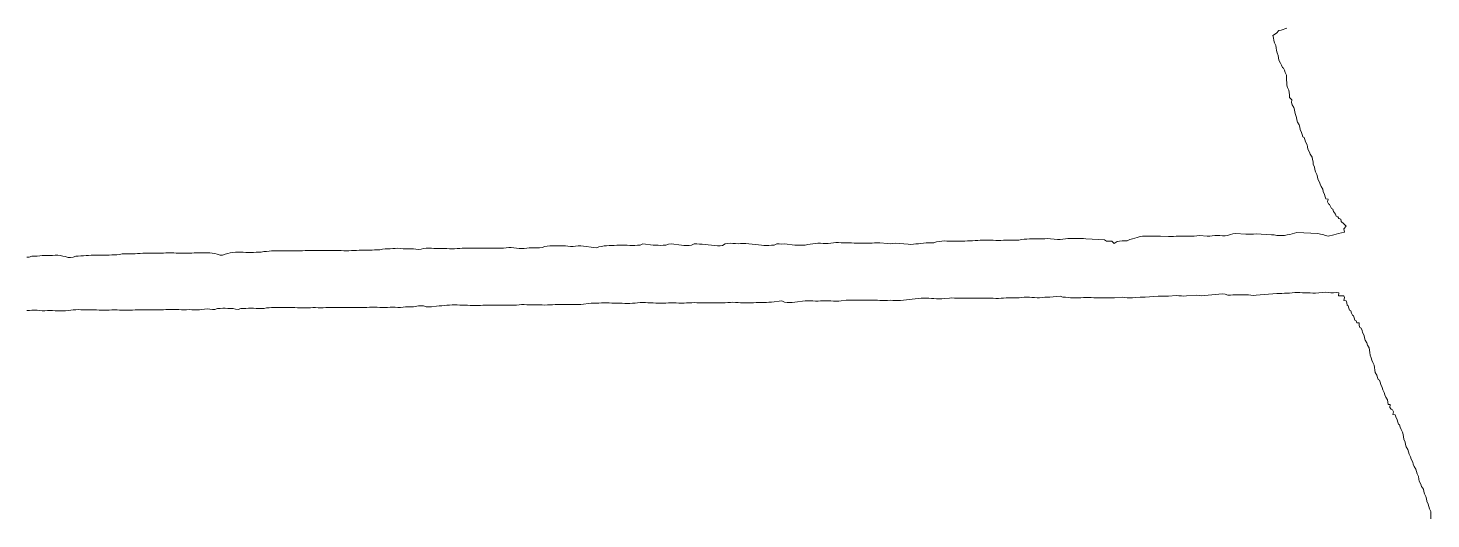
# Model space of a CAD drawing. Extents: x -16 to 11205, y -14909 to 147.
# Drawn here: x 118.33 to 130.32, y 110.13 to 114.32 of the extents above; entities that cross this region are included whole.
import ezdxf

# ---------------------------------------------------------------- set-up
doc = ezdxf.new("R2010")
doc.units = 0
doc.layers.get('0').update_dxf_attribs({"color": 1, "linetype": 'CONTINUOUS', "lineweight": 15, "true_color": 0xff0000})

msp = doc.modelspace()

# ---------------------------------------------------------------- linework, layer by layer
for p, q in [((128.996, 114.279), (128.967, 114.259)), ((128.967, 114.259), (128.97, 114.237)), ((129.018, 114.3), (128.996, 114.279)), ((129.038, 114.305), (129.018, 114.3)), ((129.084, 114.322), (129.038, 114.305)), ((128.97, 114.237), (128.975, 114.216)), ((128.975, 114.216), (128.979, 114.195)), ((128.979, 114.195), (128.99, 114.172)), ((128.99, 114.172), (128.994, 114.152)), ((128.994, 114.152), (128.998, 114.131)), ((128.998, 114.131), (129.002, 114.111)), ((129.002, 114.111), (129.011, 114.087)), ((129.011, 114.087), (129.014, 114.066)), ((129.014, 114.066), (129.018, 114.046)), ((129.018, 114.046), (129.032, 114.022)), ((129.032, 114.022), (129.04, 114.004)), ((129.04, 114.004), (129.047, 113.986)), ((129.047, 113.986), (129.057, 113.98)), ((129.057, 113.98), (129.064, 113.962)), ((129.064, 113.962), (129.07, 113.943)), ((129.07, 113.943), (129.081, 113.919)), ((129.081, 113.919), (129.082, 113.898)), ((129.082, 113.898), (129.082, 113.877)), ((129.082, 113.877), (129.084, 113.856)), ((129.084, 113.856), (129.086, 113.835)), ((129.086, 113.835), (129.09, 113.814)), ((129.09, 113.814), (129.101, 113.791)), ((129.101, 113.791), (129.105, 113.771)), ((129.105, 113.771), (129.107, 113.75)), ((129.107, 113.75), (129.109, 113.729)), ((129.109, 113.729), (129.129, 113.708)), ((129.129, 113.708), (129.124, 113.685)), ((129.124, 113.685), (129.13, 113.666)), ((129.13, 113.666), (129.145, 113.642)), ((129.145, 113.642), (129.15, 113.623)), ((129.15, 113.623), (129.155, 113.603)), ((129.155, 113.603), (129.159, 113.583)), ((129.159, 113.583), (129.169, 113.558)), ((129.169, 113.558), (129.172, 113.538)), ((129.172, 113.538), (129.177, 113.518)), ((129.177, 113.518), (129.192, 113.495)), ((129.192, 113.495), (129.197, 113.475)), ((129.197, 113.475), (129.2, 113.455)), ((129.2, 113.455), (129.21, 113.43)), ((129.21, 113.43), (129.216, 113.411)), ((129.216, 113.411), (129.222, 113.392)), ((129.222, 113.392), (129.232, 113.387)), ((129.232, 113.387), (129.239, 113.369)), ((129.239, 113.369), (129.245, 113.35)), ((129.245, 113.35), (129.258, 113.325)), ((129.258, 113.325), (129.262, 113.306)), ((129.262, 113.306), (129.266, 113.286)), ((129.266, 113.286), (129.279, 113.261)), ((129.279, 113.261), (129.286, 113.243)), ((129.286, 113.243), (129.302, 113.219)), ((129.302, 113.219), (129.306, 113.2)), ((129.306, 113.2), (129.309, 113.179)), ((129.309, 113.179), (129.311, 113.158)), ((129.311, 113.158), (129.321, 113.134)), ((129.321, 113.134), (129.325, 113.114)), ((129.325, 113.114), (129.33, 113.094)), ((129.33, 113.094), (129.342, 113.07)), ((129.342, 113.07), (129.346, 113.05)), ((129.346, 113.05), (129.351, 113.03)), ((129.351, 113.03), (129.365, 113.006)), ((129.365, 113.006), (129.371, 112.987)), ((129.371, 112.987), (129.378, 112.969)), ((129.378, 112.969), (129.392, 112.945)), ((129.392, 112.945), (129.396, 112.925)), ((129.396, 112.925), (129.408, 112.9)), ((129.408, 112.9), (129.414, 112.881)), ((129.414, 112.881), (129.419, 112.862)), ((129.419, 112.862), (129.439, 112.861)), ((129.439, 112.861), (129.434, 112.837)), ((129.434, 112.837), (129.441, 112.82)), ((129.441, 112.82), (129.451, 112.813)), ((129.451, 112.813), (129.459, 112.796)), ((129.459, 112.796), (129.467, 112.78)), ((129.467, 112.78), (129.477, 112.773)), ((129.477, 112.773), (129.484, 112.755)), ((129.484, 112.755), (129.5, 112.731)), ((129.5, 112.731), (129.508, 112.715)), ((129.508, 112.715), (129.521, 112.708)), ((129.521, 112.708), (129.531, 112.695)), ((129.531, 112.695), (129.546, 112.689)), ((129.546, 112.689), (129.549, 112.67)), ((129.151, 112.569), (129.131, 112.563)), ((129.172, 112.574), (129.151, 112.569)), ((129.351, 112.565), (129.172, 112.574)), ((129.578, 112.579), (129.526, 112.566)), ((129.549, 112.67), (129.571, 112.649)), ((129.571, 112.649), (129.593, 112.628)), ((129.593, 112.628), (129.571, 112.607)), ((129.571, 112.607), (129.578, 112.579)), ((122.745, 112.456), (122.721, 112.447)), ((122.766, 112.458), (122.745, 112.456)), ((122.788, 112.46), (122.766, 112.458)), ((122.81, 112.461), (122.788, 112.46)), ((122.832, 112.462), (122.81, 112.461)), ((122.854, 112.462), (122.832, 112.462)), ((122.876, 112.461), (122.854, 112.462)), ((122.898, 112.461), (122.876, 112.461)), ((122.92, 112.46), (122.898, 112.461)), ((122.942, 112.458), (122.92, 112.46)), ((122.964, 112.456), (122.942, 112.458)), ((122.986, 112.456), (122.964, 112.456)), ((123.008, 112.458), (122.986, 112.456)), ((123.03, 112.46), (123.008, 112.458)), ((123.052, 112.462), (123.03, 112.46)), ((123.185, 112.443), (123.052, 112.462)), ((123.207, 112.452), (123.185, 112.443)), ((123.229, 112.456), (123.207, 112.452)), ((123.251, 112.46), (123.229, 112.456)), ((123.273, 112.462), (123.251, 112.46)), ((123.294, 112.463), (123.273, 112.462)), ((123.316, 112.463), (123.294, 112.463)), ((123.338, 112.464), (123.316, 112.463)), ((123.36, 112.466), (123.338, 112.464)), ((123.383, 112.467), (123.36, 112.466)), ((123.405, 112.467), (123.383, 112.467)), ((123.427, 112.466), (123.405, 112.467)), ((123.449, 112.466), (123.427, 112.466)), ((123.471, 112.465), (123.449, 112.466)), ((123.493, 112.465), (123.471, 112.465)), ((123.515, 112.465), (123.493, 112.465)), ((123.537, 112.466), (123.515, 112.465)), ((123.558, 112.468), (123.537, 112.466)), ((123.581, 112.477), (123.558, 112.468)), ((123.669, 112.468), (123.581, 112.477)), ((123.691, 112.467), (123.669, 112.468)), ((123.713, 112.466), (123.691, 112.467)), ((123.735, 112.465), (123.713, 112.466)), ((123.757, 112.466), (123.735, 112.465)), ((123.779, 112.467), (123.757, 112.466)), ((123.801, 112.476), (123.779, 112.467)), ((123.823, 112.478), (123.801, 112.476)), ((123.912, 112.466), (123.823, 112.478)), ((123.933, 112.463), (123.912, 112.466)), ((123.955, 112.463), (123.933, 112.463)), ((123.977, 112.465), (123.955, 112.463)), ((123.999, 112.468), (123.977, 112.465)), ((124.022, 112.478), (123.999, 112.468)), ((124.043, 112.478), (124.022, 112.478)), ((124.065, 112.476), (124.043, 112.478)), ((124.088, 112.474), (124.065, 112.476)), ((124.22, 112.46), (124.088, 112.474)), ((124.242, 112.46), (124.22, 112.46)), ((124.263, 112.465), (124.242, 112.46)), ((124.286, 112.478), (124.263, 112.465)), ((124.308, 112.482), (124.286, 112.478)), ((124.33, 112.483), (124.308, 112.482)), ((124.352, 112.481), (124.33, 112.483)), ((124.374, 112.48), (124.352, 112.481)), ((124.396, 112.479), (124.374, 112.48)), ((124.418, 112.48), (124.396, 112.479)), ((124.44, 112.481), (124.418, 112.48)), ((124.462, 112.482), (124.44, 112.481)), ((124.595, 112.467), (124.462, 112.482)), ((124.616, 112.464), (124.595, 112.467)), ((124.638, 112.463), (124.616, 112.464)), ((124.66, 112.463), (124.638, 112.463)), ((124.682, 112.466), (124.66, 112.463)), ((124.704, 112.468), (124.682, 112.466)), ((124.726, 112.477), (124.704, 112.468)), ((124.748, 112.477), (124.726, 112.477)), ((124.77, 112.476), (124.748, 112.477)), ((124.792, 112.477), (124.77, 112.476)), ((124.88, 112.467), (124.792, 112.477)), ((124.902, 112.467), (124.88, 112.467)), ((124.924, 112.468), (124.902, 112.467)), ((124.946, 112.468), (124.924, 112.468)), ((124.968, 112.467), (124.946, 112.468)), ((124.991, 112.473), (124.968, 112.467)), ((125.013, 112.474), (124.991, 112.473)), ((125.035, 112.477), (125.013, 112.474)), ((125.057, 112.481), (125.035, 112.477)), ((125.078, 112.483), (125.057, 112.481)), ((125.1, 112.483), (125.078, 112.483)), ((125.123, 112.482), (125.1, 112.483)), ((125.145, 112.48), (125.123, 112.482)), ((125.167, 112.481), (125.145, 112.48)), ((125.188, 112.483), (125.167, 112.481)), ((125.21, 112.486), (125.188, 112.483)), ((125.232, 112.489), (125.21, 112.486)), ((125.254, 112.489), (125.232, 112.489)), ((125.277, 112.488), (125.254, 112.489)), ((125.299, 112.486), (125.277, 112.488)), ((125.321, 112.486), (125.299, 112.486)), ((125.343, 112.486), (125.321, 112.486)), ((125.365, 112.486), (125.343, 112.486)), ((125.387, 112.484), (125.365, 112.486)), ((125.409, 112.483), (125.387, 112.484)), ((125.431, 112.483), (125.409, 112.483)), ((125.453, 112.484), (125.431, 112.483)), ((125.475, 112.485), (125.453, 112.484)), ((125.497, 112.485), (125.475, 112.485)), ((125.519, 112.485), (125.497, 112.485)), ((125.541, 112.485), (125.519, 112.485)), ((125.563, 112.486), (125.541, 112.485)), ((125.585, 112.486), (125.563, 112.486)), ((125.607, 112.486), (125.585, 112.486)), ((125.673, 112.48), (125.607, 112.486)), ((125.695, 112.479), (125.673, 112.48)), ((125.717, 112.48), (125.695, 112.479)), ((125.739, 112.484), (125.717, 112.48)), ((125.849, 112.474), (125.739, 112.484)), ((125.871, 112.473), (125.849, 112.474)), ((125.894, 112.474), (125.871, 112.473)), ((125.916, 112.477), (125.894, 112.474)), ((125.938, 112.479), (125.916, 112.477)), ((125.959, 112.481), (125.938, 112.479)), ((125.981, 112.484), (125.959, 112.481)), ((126.003, 112.487), (125.981, 112.484)), ((126.025, 112.488), (126.003, 112.487)), ((126.047, 112.487), (126.025, 112.488)), ((126.069, 112.487), (126.047, 112.487)), ((126.092, 112.496), (126.069, 112.487)), ((126.114, 112.499), (126.092, 112.496)), ((126.136, 112.502), (126.114, 112.499)), ((126.158, 112.503), (126.136, 112.502)), ((126.18, 112.502), (126.158, 112.503)), ((126.202, 112.502), (126.18, 112.502)), ((126.224, 112.502), (126.202, 112.502)), ((126.246, 112.502), (126.224, 112.502)), ((126.268, 112.502), (126.246, 112.502)), ((126.29, 112.502), (126.268, 112.502)), ((126.312, 112.502), (126.29, 112.502)), ((126.334, 112.502), (126.312, 112.502)), ((126.356, 112.503), (126.334, 112.502)), ((126.378, 112.504), (126.356, 112.503)), ((126.4, 112.505), (126.378, 112.504)), ((126.422, 112.506), (126.4, 112.505)), ((126.444, 112.507), (126.422, 112.506)), ((126.466, 112.508), (126.444, 112.507)), ((126.488, 112.508), (126.466, 112.508)), ((126.51, 112.508), (126.488, 112.508)), ((126.532, 112.508), (126.51, 112.508)), ((126.554, 112.508), (126.532, 112.508)), ((126.576, 112.508), (126.554, 112.508)), ((126.598, 112.507), (126.576, 112.508)), ((126.62, 112.507), (126.598, 112.507)), ((126.642, 112.507), (126.62, 112.507)), ((126.664, 112.508), (126.642, 112.507)), ((126.686, 112.509), (126.664, 112.508)), ((126.774, 112.509), (126.686, 112.509)), ((126.796, 112.508), (126.774, 112.509)), ((126.819, 112.516), (126.796, 112.508)), ((126.841, 112.517), (126.819, 112.516)), ((126.863, 112.519), (126.841, 112.517)), ((126.885, 112.52), (126.863, 112.519)), ((126.906, 112.52), (126.885, 112.52)), ((126.928, 112.521), (126.906, 112.52)), ((126.95, 112.521), (126.928, 112.521)), ((126.972, 112.52), (126.95, 112.521)), ((126.994, 112.521), (126.972, 112.52)), ((127.016, 112.522), (126.994, 112.521)), ((127.038, 112.523), (127.016, 112.522)), ((127.126, 112.516), (127.038, 112.523)), ((127.149, 112.516), (127.126, 112.516)), ((127.171, 112.518), (127.149, 112.516)), ((127.193, 112.522), (127.171, 112.518)), ((127.215, 112.524), (127.193, 112.522)), ((127.237, 112.525), (127.215, 112.524)), ((127.259, 112.524), (127.237, 112.525)), ((127.281, 112.524), (127.259, 112.524)), ((127.303, 112.524), (127.281, 112.524)), ((127.325, 112.523), (127.303, 112.524)), ((127.347, 112.523), (127.325, 112.523)), ((127.369, 112.522), (127.347, 112.523)), ((127.526, 112.511), (127.369, 112.522)), ((127.544, 112.5), (127.526, 112.511)), ((127.567, 112.502), (127.544, 112.5)), ((127.589, 112.502), (127.567, 112.502)), ((127.611, 112.482), (127.589, 112.502)), ((127.634, 112.497), (127.611, 112.482)), ((127.655, 112.502), (127.634, 112.497)), ((127.677, 112.504), (127.655, 112.502)), ((127.699, 112.504), (127.677, 112.504)), ((127.721, 112.504), (127.699, 112.504)), ((127.745, 112.515), (127.721, 112.504)), ((127.766, 112.521), (127.745, 112.515)), ((127.786, 112.527), (127.766, 112.521)), ((127.807, 112.532), (127.786, 112.527)), ((127.832, 112.542), (127.807, 112.532)), ((127.853, 112.544), (127.832, 112.542)), ((127.875, 112.545), (127.853, 112.544)), ((127.897, 112.545), (127.875, 112.545)), ((127.919, 112.544), (127.897, 112.545)), ((127.941, 112.544), (127.919, 112.544)), ((127.963, 112.544), (127.941, 112.544)), ((127.985, 112.545), (127.963, 112.544)), ((128.007, 112.545), (127.985, 112.545)), ((128.073, 112.541), (128.007, 112.545)), ((128.096, 112.54), (128.073, 112.541)), ((128.118, 112.541), (128.096, 112.54)), ((128.14, 112.543), (128.118, 112.541)), ((128.162, 112.544), (128.14, 112.543)), ((128.184, 112.545), (128.162, 112.544)), ((128.206, 112.545), (128.184, 112.545)), ((128.228, 112.545), (128.206, 112.545)), ((128.25, 112.544), (128.228, 112.545)), ((128.272, 112.543), (128.25, 112.544)), ((128.294, 112.544), (128.272, 112.543)), ((128.316, 112.546), (128.294, 112.544)), ((128.338, 112.548), (128.316, 112.546)), ((128.404, 112.544), (128.338, 112.548)), ((128.426, 112.544), (128.404, 112.544)), ((128.448, 112.546), (128.426, 112.544)), ((128.47, 112.548), (128.448, 112.546)), ((128.492, 112.549), (128.47, 112.548)), ((128.514, 112.548), (128.492, 112.549)), ((128.536, 112.547), (128.514, 112.548)), ((128.558, 112.547), (128.536, 112.547)), ((128.579, 112.549), (128.558, 112.547)), ((128.603, 112.559), (128.579, 112.549)), ((128.624, 112.563), (128.603, 112.559)), ((128.646, 112.565), (128.624, 112.563)), ((128.734, 112.56), (128.646, 112.565)), ((128.756, 112.56), (128.734, 112.56)), ((128.778, 112.561), (128.756, 112.56)), ((128.8, 112.562), (128.778, 112.561)), ((128.822, 112.564), (128.8, 112.562)), ((128.953, 112.556), (128.822, 112.564)), ((128.976, 112.555), (128.953, 112.556)), ((128.999, 112.55), (128.976, 112.555)), ((129.064, 112.548), (128.999, 112.55)), ((129.088, 112.555), (129.064, 112.548)), ((129.11, 112.558), (129.088, 112.555)), ((129.131, 112.563), (129.11, 112.558)), ((129.372, 112.562), (129.351, 112.565)), ((129.394, 112.558), (129.372, 112.562)), ((129.417, 112.548), (129.394, 112.558)), ((129.439, 112.544), (129.417, 112.548)), ((129.486, 112.555), (129.439, 112.544)), ((129.506, 112.561), (129.486, 112.555)), ((129.526, 112.566), (129.506, 112.561)), ((118.339, 112.364), (118.317, 112.363)), ((118.362, 112.372), (118.339, 112.364)), ((118.384, 112.373), (118.362, 112.372)), ((118.406, 112.373), (118.384, 112.373)), ((118.428, 112.375), (118.406, 112.373)), ((118.45, 112.377), (118.428, 112.375)), ((118.472, 112.378), (118.45, 112.377)), ((118.494, 112.378), (118.472, 112.378)), ((118.516, 112.378), (118.494, 112.378)), ((118.538, 112.379), (118.516, 112.378)), ((118.56, 112.381), (118.538, 112.379)), ((118.582, 112.381), (118.56, 112.381)), ((118.604, 112.378), (118.582, 112.381)), ((118.625, 112.374), (118.604, 112.378)), ((118.647, 112.37), (118.625, 112.374)), ((118.67, 112.361), (118.647, 112.37)), ((118.692, 112.362), (118.67, 112.361)), ((118.713, 112.364), (118.692, 112.362)), ((118.736, 112.373), (118.713, 112.364)), ((118.758, 112.374), (118.736, 112.373)), ((118.78, 112.375), (118.758, 112.374)), ((118.802, 112.376), (118.78, 112.375)), ((118.824, 112.378), (118.802, 112.376)), ((118.846, 112.379), (118.824, 112.378)), ((118.868, 112.38), (118.846, 112.379)), ((118.89, 112.38), (118.868, 112.38)), ((118.912, 112.38), (118.89, 112.38)), ((118.934, 112.38), (118.912, 112.38)), ((118.956, 112.38), (118.934, 112.38)), ((118.978, 112.38), (118.956, 112.38)), ((119, 112.381), (118.978, 112.38)), ((119.022, 112.382), (119, 112.381)), ((119.044, 112.383), (119.022, 112.382)), ((119.066, 112.384), (119.044, 112.383)), ((119.088, 112.385), (119.066, 112.384)), ((119.11, 112.387), (119.088, 112.385)), ((119.132, 112.394), (119.11, 112.387)), ((119.154, 112.394), (119.132, 112.394)), ((119.176, 112.393), (119.154, 112.394)), ((119.198, 112.392), (119.176, 112.393)), ((119.221, 112.393), (119.198, 112.392)), ((119.243, 112.394), (119.221, 112.393)), ((119.265, 112.395), (119.243, 112.394)), ((119.287, 112.396), (119.265, 112.395)), ((119.309, 112.397), (119.287, 112.396)), ((119.331, 112.398), (119.309, 112.397)), ((119.352, 112.399), (119.331, 112.398)), ((119.375, 112.399), (119.352, 112.399)), ((119.397, 112.399), (119.375, 112.399)), ((119.419, 112.398), (119.397, 112.399)), ((119.441, 112.398), (119.419, 112.398)), ((119.463, 112.399), (119.441, 112.398)), ((119.485, 112.399), (119.463, 112.399)), ((119.507, 112.4), (119.485, 112.399)), ((119.529, 112.4), (119.507, 112.4)), ((119.551, 112.4), (119.529, 112.4)), ((119.573, 112.4), (119.551, 112.4)), ((119.595, 112.399), (119.573, 112.4)), ((119.617, 112.398), (119.595, 112.399)), ((119.639, 112.398), (119.617, 112.398)), ((119.661, 112.397), (119.639, 112.398)), ((119.683, 112.398), (119.661, 112.397)), ((119.705, 112.398), (119.683, 112.398)), ((119.727, 112.399), (119.705, 112.398)), ((119.749, 112.4), (119.727, 112.399)), ((119.771, 112.401), (119.749, 112.4)), ((119.793, 112.401), (119.771, 112.401)), ((119.815, 112.402), (119.793, 112.401)), ((119.837, 112.402), (119.815, 112.402)), ((119.859, 112.402), (119.837, 112.402)), ((119.881, 112.401), (119.859, 112.402)), ((119.903, 112.399), (119.881, 112.401)), ((119.925, 112.395), (119.903, 112.399)), ((119.946, 112.391), (119.925, 112.395)), ((119.969, 112.381), (119.946, 112.391)), ((119.991, 112.381), (119.969, 112.381)), ((120.014, 112.391), (119.991, 112.381)), ((120.036, 112.395), (120.014, 112.391)), ((120.057, 112.4), (120.036, 112.395)), ((120.079, 112.403), (120.057, 112.4)), ((120.101, 112.406), (120.079, 112.403)), ((120.123, 112.406), (120.101, 112.406)), ((120.145, 112.406), (120.123, 112.406)), ((120.167, 112.406), (120.145, 112.406)), ((120.189, 112.405), (120.167, 112.406)), ((120.211, 112.404), (120.189, 112.405)), ((120.233, 112.404), (120.211, 112.404)), ((120.255, 112.404), (120.233, 112.404)), ((120.277, 112.406), (120.255, 112.404)), ((120.299, 112.407), (120.277, 112.406)), ((120.321, 112.407), (120.299, 112.407)), ((120.344, 112.413), (120.321, 112.407)), ((120.366, 112.414), (120.344, 112.413)), ((120.388, 112.415), (120.366, 112.414)), ((120.41, 112.417), (120.388, 112.415)), ((120.432, 112.418), (120.41, 112.417)), ((120.454, 112.418), (120.432, 112.418)), ((120.476, 112.417), (120.454, 112.418)), ((120.498, 112.417), (120.476, 112.417)), ((120.52, 112.417), (120.498, 112.417)), ((120.542, 112.417), (120.52, 112.417)), ((120.564, 112.418), (120.542, 112.417)), ((120.586, 112.418), (120.564, 112.418)), ((120.608, 112.419), (120.586, 112.418)), ((120.63, 112.418), (120.608, 112.419)), ((120.652, 112.419), (120.63, 112.418)), ((120.674, 112.419), (120.652, 112.419)), ((120.696, 112.42), (120.674, 112.419)), ((120.718, 112.421), (120.696, 112.42)), ((120.74, 112.422), (120.718, 112.421)), ((120.762, 112.422), (120.74, 112.422)), ((120.784, 112.421), (120.762, 112.422)), ((120.806, 112.421), (120.784, 112.421)), ((120.828, 112.421), (120.806, 112.421)), ((120.85, 112.421), (120.828, 112.421)), ((120.872, 112.421), (120.85, 112.421)), ((120.894, 112.421), (120.872, 112.421)), ((120.916, 112.421), (120.894, 112.421)), ((120.938, 112.421), (120.916, 112.421)), ((120.96, 112.421), (120.938, 112.421)), ((120.982, 112.421), (120.96, 112.421)), ((121.004, 112.42), (120.982, 112.421)), ((121.026, 112.419), (121.004, 112.42)), ((121.048, 112.419), (121.026, 112.419)), ((121.07, 112.419), (121.048, 112.419)), ((121.092, 112.42), (121.07, 112.419)), ((121.114, 112.421), (121.092, 112.42)), ((121.136, 112.422), (121.114, 112.421)), ((121.158, 112.423), (121.136, 112.422)), ((121.18, 112.424), (121.158, 112.423)), ((121.202, 112.424), (121.18, 112.424)), ((121.224, 112.424), (121.202, 112.424)), ((121.246, 112.424), (121.224, 112.424)), ((121.268, 112.425), (121.246, 112.424)), ((121.29, 112.427), (121.268, 112.425)), ((121.312, 112.427), (121.29, 112.427)), ((121.334, 112.427), (121.312, 112.427)), ((121.357, 112.433), (121.334, 112.427)), ((121.379, 112.434), (121.357, 112.433)), ((121.401, 112.435), (121.379, 112.434)), ((121.423, 112.436), (121.401, 112.435)), ((121.445, 112.438), (121.423, 112.436)), ((121.467, 112.439), (121.445, 112.438)), ((121.489, 112.44), (121.467, 112.439)), ((121.511, 112.438), (121.489, 112.44)), ((121.533, 112.436), (121.511, 112.438)), ((121.555, 112.435), (121.533, 112.436)), ((121.577, 112.435), (121.555, 112.435)), ((121.599, 112.436), (121.577, 112.435)), ((121.621, 112.434), (121.599, 112.436)), ((121.643, 112.432), (121.621, 112.434)), ((121.665, 112.431), (121.643, 112.432)), ((121.688, 112.433), (121.665, 112.431)), ((121.709, 112.437), (121.688, 112.433)), ((121.731, 112.44), (121.709, 112.437)), ((121.753, 112.442), (121.731, 112.44)), ((121.775, 112.441), (121.753, 112.442)), ((121.797, 112.439), (121.775, 112.441)), ((121.819, 112.438), (121.797, 112.439)), ((121.841, 112.437), (121.819, 112.438)), ((121.863, 112.437), (121.841, 112.437)), ((121.885, 112.438), (121.863, 112.437)), ((121.907, 112.437), (121.885, 112.438)), ((121.929, 112.436), (121.907, 112.437)), ((121.951, 112.435), (121.929, 112.436)), ((121.973, 112.435), (121.951, 112.435)), ((121.996, 112.437), (121.973, 112.435)), ((122.017, 112.439), (121.996, 112.437)), ((122.039, 112.44), (122.017, 112.439)), ((122.061, 112.441), (122.039, 112.44)), ((122.083, 112.441), (122.061, 112.441)), ((122.105, 112.441), (122.083, 112.441)), ((122.127, 112.441), (122.105, 112.441)), ((122.149, 112.441), (122.127, 112.441)), ((122.171, 112.44), (122.149, 112.441)), ((122.193, 112.44), (122.171, 112.44)), ((122.215, 112.44), (122.193, 112.44)), ((122.238, 112.44), (122.215, 112.44)), ((122.26, 112.441), (122.238, 112.44)), ((122.282, 112.442), (122.26, 112.441)), ((122.304, 112.442), (122.282, 112.442)), ((122.326, 112.441), (122.304, 112.442)), ((122.348, 112.44), (122.326, 112.441)), ((122.37, 112.44), (122.348, 112.44)), ((122.392, 112.441), (122.37, 112.44)), ((122.414, 112.443), (122.392, 112.441)), ((122.436, 112.446), (122.414, 112.443)), ((122.458, 112.446), (122.436, 112.446)), ((122.48, 112.445), (122.458, 112.446)), ((122.502, 112.442), (122.48, 112.445)), ((122.524, 112.439), (122.502, 112.442)), ((122.546, 112.438), (122.524, 112.439)), ((122.568, 112.439), (122.546, 112.438)), ((122.59, 112.442), (122.568, 112.439)), ((122.612, 112.443), (122.59, 112.442)), ((122.634, 112.443), (122.612, 112.443)), ((122.656, 112.443), (122.634, 112.443)), ((122.678, 112.443), (122.656, 112.443)), ((122.7, 112.445), (122.678, 112.443)), ((122.721, 112.447), (122.7, 112.445)), ((123.053, 111.959), (123.141, 111.972)), ((123.141, 111.972), (123.163, 111.972)), ((123.163, 111.972), (123.185, 111.972)), ((123.185, 111.972), (123.207, 111.972)), ((123.207, 111.972), (123.229, 111.974)), ((123.229, 111.974), (123.251, 111.975)), ((123.251, 111.975), (123.273, 111.975)), ((123.273, 111.975), (123.295, 111.973)), ((123.295, 111.973), (123.317, 111.971)), ((123.317, 111.971), (123.339, 111.97)), ((123.339, 111.97), (123.361, 111.97)), ((123.361, 111.97), (123.383, 111.971)), ((123.383, 111.971), (123.405, 111.97)), ((123.405, 111.97), (123.427, 111.968)), ((123.472, 111.968), (123.494, 111.97)), ((123.494, 111.97), (123.516, 111.972)), ((123.516, 111.972), (123.537, 111.974)), ((123.537, 111.974), (123.559, 111.976)), ((123.559, 111.976), (123.581, 111.977)), ((123.581, 111.977), (123.604, 111.976)), ((123.604, 111.976), (123.626, 111.975)), ((123.626, 111.975), (123.648, 111.974)), ((123.648, 111.974), (123.67, 111.973)), ((123.67, 111.973), (123.692, 111.972)), ((123.692, 111.972), (123.714, 111.972)), ((123.714, 111.972), (123.736, 111.971)), ((123.736, 111.971), (123.758, 111.971)), ((123.758, 111.971), (123.78, 111.972)), ((123.78, 111.972), (123.802, 111.973)), ((123.802, 111.973), (123.824, 111.974)), ((123.824, 111.974), (123.846, 111.974)), ((123.846, 111.974), (123.868, 111.974)), ((123.868, 111.974), (123.89, 111.972)), ((123.89, 111.972), (123.912, 111.972)), ((123.912, 111.972), (123.934, 111.972)), ((123.934, 111.972), (123.956, 111.973)), ((123.956, 111.973), (123.978, 111.975)), ((123.978, 111.975), (124, 111.975)), ((124, 111.975), (124.022, 111.976)), ((124.022, 111.976), (124.044, 111.975)), ((124.044, 111.975), (124.066, 111.975)), ((124.066, 111.975), (124.088, 111.974)), ((124.088, 111.974), (124.11, 111.974)), ((124.11, 111.974), (124.132, 111.973)), ((124.132, 111.973), (124.154, 111.973)), ((124.154, 111.973), (124.176, 111.973)), ((124.176, 111.973), (124.198, 111.974)), ((124.198, 111.974), (124.22, 111.973)), ((124.22, 111.973), (124.242, 111.973)), ((124.242, 111.973), (124.264, 111.973)), ((124.264, 111.973), (124.286, 111.974)), ((124.286, 111.974), (124.308, 111.976)), ((124.308, 111.976), (124.33, 111.978)), ((124.33, 111.978), (124.352, 111.979)), ((124.352, 111.979), (124.374, 111.978)), ((124.374, 111.978), (124.396, 111.977)), ((124.396, 111.977), (124.418, 111.975)), ((124.418, 111.975), (124.44, 111.974)), ((124.44, 111.974), (124.462, 111.973)), ((124.462, 111.973), (124.484, 111.973)), ((124.484, 111.973), (124.507, 111.973)), ((124.507, 111.973), (124.528, 111.974)), ((124.528, 111.974), (124.55, 111.976)), ((124.55, 111.976), (124.572, 111.978)), ((124.572, 111.978), (124.594, 111.978)), ((124.594, 111.978), (124.616, 111.978)), ((124.616, 111.978), (124.638, 111.978)), ((124.638, 111.978), (124.66, 111.979)), ((124.66, 111.979), (124.682, 111.98)), ((124.682, 111.98), (124.77, 111.991)), ((124.77, 111.991), (124.793, 111.98)), ((124.793, 111.98), (124.815, 111.977)), ((124.815, 111.977), (124.837, 111.976)), ((124.837, 111.976), (124.859, 111.977)), ((124.859, 111.977), (124.88, 111.98)), ((124.88, 111.98), (124.969, 111.991)), ((124.969, 111.991), (124.991, 111.992)), ((124.991, 111.992), (125.013, 111.991)), ((125.013, 111.991), (125.035, 111.99)), ((125.035, 111.99), (125.057, 111.989)), ((125.057, 111.989), (125.079, 111.989)), ((125.079, 111.989), (125.101, 111.99)), ((125.101, 111.99), (125.123, 111.991)), ((125.123, 111.991), (125.145, 111.992)), ((125.145, 111.992), (125.167, 111.992)), ((125.167, 111.992), (125.189, 111.991)), ((125.189, 111.991), (125.211, 111.989)), ((125.211, 111.989), (125.233, 111.988)), ((125.233, 111.988), (125.256, 111.989)), ((125.256, 111.989), (125.278, 111.992)), ((125.278, 111.992), (125.321, 111.996)), ((125.321, 111.996), (125.343, 111.997)), ((125.343, 111.997), (125.365, 111.996)), ((125.365, 111.996), (125.387, 111.996)), ((125.387, 111.996), (125.409, 111.996)), ((125.409, 111.996), (125.431, 111.996)), ((125.431, 111.996), (125.453, 111.996)), ((125.453, 111.996), (125.475, 111.997)), ((125.475, 111.997), (125.497, 111.997)), ((125.497, 111.997), (125.52, 111.996)), ((125.52, 111.996), (125.542, 111.996)), ((125.542, 111.996), (125.564, 111.996)), ((125.564, 111.996), (125.586, 111.996)), ((125.586, 111.996), (125.608, 111.995)), ((125.608, 111.995), (125.63, 111.994)), ((125.63, 111.994), (125.652, 111.994)), ((125.652, 111.994), (125.674, 111.995)), ((125.674, 111.995), (125.696, 111.996)), ((125.696, 111.996), (125.718, 111.995)), ((125.718, 111.995), (125.74, 111.995)), ((125.74, 111.995), (125.762, 111.994)), ((125.762, 111.994), (125.784, 111.995)), ((125.784, 111.995), (125.96, 112.015)), ((125.96, 112.015), (125.982, 112.014)), ((125.982, 112.014), (126.004, 112.013)), ((126.004, 112.013), (126.026, 112.013)), ((126.026, 112.013), (126.048, 112.012)), ((126.048, 112.012), (126.07, 112.011)), ((126.07, 112.011), (126.092, 112.009)), ((126.092, 112.009), (126.114, 112.008)), ((126.114, 112.008), (126.136, 112.008)), ((126.136, 112.008), (126.159, 112.011)), ((126.159, 112.011), (126.202, 112.015)), ((126.202, 112.015), (126.224, 112.016)), ((126.224, 112.016), (126.246, 112.015)), ((126.246, 112.015), (126.268, 112.014)), ((126.268, 112.014), (126.29, 112.014)), ((126.29, 112.014), (126.312, 112.014)), ((126.312, 112.014), (126.334, 112.014)), ((126.334, 112.014), (126.356, 112.015)), ((126.356, 112.015), (126.378, 112.015)), ((126.378, 112.015), (126.4, 112.015)), ((126.4, 112.015), (126.422, 112.014)), ((126.422, 112.014), (126.444, 112.013)), ((126.444, 112.013), (126.466, 112.013)), ((126.466, 112.013), (126.489, 112.014)), ((126.489, 112.014), (126.511, 112.015)), ((126.511, 112.015), (126.533, 112.015)), ((126.533, 112.015), (126.555, 112.014)), ((126.555, 112.014), (126.577, 112.013)), ((126.577, 112.013), (126.599, 112.012)), ((126.599, 112.012), (126.621, 112.012)), ((126.621, 112.012), (126.643, 112.013)), ((126.643, 112.013), (126.665, 112.014)), ((126.665, 112.014), (126.687, 112.016)), ((126.687, 112.016), (126.709, 112.017)), ((126.709, 112.017), (126.731, 112.017)), ((126.731, 112.017), (126.753, 112.016)), ((126.753, 112.016), (126.775, 112.016)), ((126.775, 112.016), (126.797, 112.018)), ((126.797, 112.018), (126.819, 112.02)), ((126.819, 112.02), (126.841, 112.022)), ((126.841, 112.022), (126.863, 112.022)), ((126.863, 112.022), (126.885, 112.022)), ((126.885, 112.022), (126.907, 112.02)), ((126.907, 112.02), (126.929, 112.019)), ((126.929, 112.019), (126.951, 112.018)), ((126.951, 112.018), (126.973, 112.018)), ((126.973, 112.018), (126.995, 112.02)), ((126.995, 112.02), (127.017, 112.021)), ((127.017, 112.021), (127.039, 112.022)), ((127.039, 112.022), (127.061, 112.022)), ((127.061, 112.022), (127.149, 112.03)), ((127.149, 112.03), (127.172, 112.023)), ((127.172, 112.023), (127.194, 112.021)), ((127.194, 112.021), (127.216, 112.019)), ((127.216, 112.019), (127.237, 112.018)), ((127.237, 112.018), (127.259, 112.017)), ((127.259, 112.017), (127.281, 112.017)), ((127.281, 112.017), (127.303, 112.016)), ((127.303, 112.016), (127.325, 112.017)), ((127.325, 112.017), (127.347, 112.019)), ((127.347, 112.019), (127.369, 112.02)), ((127.369, 112.02), (127.391, 112.02)), ((127.391, 112.02), (127.414, 112.019)), ((127.414, 112.019), (127.436, 112.018)), ((127.436, 112.018), (127.458, 112.017)), ((127.458, 112.017), (127.48, 112.017)), ((127.48, 112.017), (127.502, 112.017)), ((127.502, 112.017), (127.524, 112.017)), ((127.524, 112.017), (127.546, 112.016)), ((127.546, 112.016), (127.568, 112.016)), ((127.568, 112.016), (127.59, 112.016)), ((127.59, 112.016), (127.612, 112.017)), ((127.612, 112.017), (127.678, 112.022)), ((127.678, 112.022), (127.7, 112.02)), ((127.7, 112.02), (127.722, 112.018)), ((127.722, 112.018), (127.744, 112.017)), ((127.744, 112.017), (127.766, 112.017)), ((127.766, 112.017), (127.788, 112.019)), ((127.788, 112.019), (127.832, 112.022)), ((127.832, 112.022), (127.854, 112.022)), ((127.854, 112.022), (127.876, 112.021)), ((127.876, 112.021), (127.986, 112.032)), ((127.986, 112.032), (128.008, 112.032)), ((128.008, 112.032), (128.03, 112.03)), ((128.03, 112.03), (128.052, 112.03)), ((128.052, 112.03), (128.074, 112.032)), ((128.074, 112.032), (128.14, 112.036)), ((128.14, 112.036), (128.162, 112.034)), ((128.162, 112.034), (128.184, 112.033)), ((128.184, 112.033), (128.206, 112.032)), ((128.206, 112.032), (128.228, 112.034)), ((128.228, 112.034), (128.316, 112.04)), ((128.316, 112.04), (128.338, 112.037)), ((128.338, 112.037), (128.36, 112.035)), ((128.36, 112.035), (128.382, 112.037)), ((128.382, 112.037), (128.536, 112.051)), ((128.536, 112.051), (128.558, 112.048)), ((128.558, 112.048), (128.581, 112.04)), ((128.581, 112.04), (128.603, 112.04)), ((128.603, 112.04), (128.625, 112.041)), ((128.625, 112.041), (128.647, 112.042)), ((128.647, 112.042), (128.669, 112.042)), ((128.669, 112.042), (128.691, 112.042)), ((128.691, 112.042), (128.713, 112.042)), ((128.713, 112.042), (128.735, 112.042)), ((128.735, 112.042), (128.757, 112.041)), ((128.757, 112.041), (128.779, 112.039)), ((128.779, 112.039), (128.801, 112.038)), ((128.801, 112.038), (128.823, 112.04)), ((128.823, 112.04), (128.999, 112.053)), ((128.999, 112.053), (129.021, 112.054)), ((129.021, 112.054), (129.043, 112.055)), ((129.043, 112.055), (129.065, 112.056)), ((129.065, 112.056), (129.087, 112.057)), ((129.087, 112.057), (129.109, 112.058)), ((129.109, 112.058), (129.131, 112.06)), ((129.131, 112.06), (129.153, 112.061)), ((129.153, 112.061), (129.175, 112.062)), ((129.175, 112.062), (129.197, 112.061)), ((129.197, 112.061), (129.219, 112.06)), ((129.219, 112.06), (129.241, 112.059)), ((129.241, 112.059), (129.263, 112.059)), ((129.263, 112.059), (129.285, 112.059)), ((129.285, 112.059), (129.307, 112.058)), ((129.307, 112.058), (129.329, 112.058)), ((129.329, 112.058), (129.418, 112.064)), ((129.418, 112.064), (129.44, 112.061)), ((129.44, 112.061), (129.462, 112.059)), ((129.462, 112.059), (129.484, 112.06)), ((129.484, 112.06), (129.507, 112.061)), ((129.507, 112.061), (129.529, 112.059)), ((129.529, 112.059), (129.528, 112.035)), ((129.528, 112.035), (129.55, 112.035)), ((129.55, 112.035), (129.571, 112.035)), ((129.571, 112.035), (129.578, 112.019)), ((129.578, 112.019), (129.572, 111.993)), ((129.572, 111.993), (129.592, 111.992)), ((129.592, 111.992), (129.597, 111.973)), ((129.597, 111.973), (129.602, 111.954)), ((118.318, 111.908), (118.34, 111.909)), ((118.34, 111.909), (118.362, 111.911)), ((118.362, 111.911), (118.384, 111.911)), ((118.384, 111.911), (118.406, 111.91)), ((118.406, 111.91), (118.428, 111.908)), ((118.428, 111.908), (118.45, 111.907)), ((118.45, 111.907), (118.472, 111.907)), ((118.472, 111.907), (118.494, 111.908)), ((118.494, 111.908), (118.516, 111.908)), ((118.516, 111.908), (118.538, 111.908)), ((118.538, 111.908), (118.56, 111.907)), ((118.56, 111.907), (118.582, 111.906)), ((118.582, 111.906), (118.604, 111.905)), ((118.604, 111.905), (118.627, 111.905)), ((118.627, 111.905), (118.649, 111.906)), ((118.649, 111.906), (118.671, 111.908)), ((118.671, 111.908), (118.693, 111.91)), ((118.693, 111.91), (118.714, 111.913)), ((118.714, 111.913), (118.736, 111.915)), ((118.736, 111.915), (118.758, 111.916)), ((118.758, 111.916), (118.78, 111.915)), ((118.78, 111.915), (118.802, 111.915)), ((118.802, 111.915), (118.825, 111.914)), ((118.825, 111.914), (118.847, 111.914)), ((118.847, 111.914), (118.869, 111.914)), ((118.869, 111.914), (118.891, 111.913)), ((118.891, 111.913), (118.913, 111.913)), ((118.913, 111.913), (118.935, 111.912)), ((118.935, 111.912), (118.957, 111.912)), ((118.957, 111.912), (118.979, 111.911)), ((118.979, 111.911), (119.001, 111.912)), ((119.001, 111.912), (119.023, 111.912)), ((119.023, 111.912), (119.045, 111.913)), ((119.045, 111.913), (119.067, 111.913)), ((119.067, 111.913), (119.089, 111.913)), ((119.089, 111.913), (119.111, 111.912)), ((119.111, 111.912), (119.133, 111.911)), ((119.133, 111.911), (119.155, 111.911)), ((119.155, 111.911), (119.177, 111.91)), ((119.177, 111.91), (119.199, 111.91)), ((119.199, 111.91), (119.221, 111.911)), ((119.221, 111.911), (119.243, 111.913)), ((119.243, 111.913), (119.265, 111.914)), ((119.265, 111.914), (119.287, 111.915)), ((119.287, 111.915), (119.309, 111.915)), ((119.309, 111.915), (119.331, 111.915)), ((119.331, 111.915), (119.353, 111.915)), ((119.353, 111.915), (119.375, 111.915)), ((119.375, 111.915), (119.397, 111.914)), ((119.397, 111.914), (119.419, 111.914)), ((119.419, 111.914), (119.441, 111.914)), ((119.441, 111.914), (119.463, 111.914)), ((119.463, 111.914), (119.485, 111.915)), ((119.485, 111.915), (119.507, 111.916)), ((119.507, 111.916), (119.529, 111.918)), ((119.529, 111.918), (119.551, 111.918)), ((119.551, 111.918), (119.573, 111.918)), ((119.573, 111.918), (119.595, 111.917)), ((119.595, 111.917), (119.617, 111.916)), ((119.617, 111.916), (119.639, 111.915)), ((119.639, 111.915), (119.661, 111.915)), ((119.661, 111.915), (119.683, 111.915)), ((119.683, 111.915), (119.705, 111.916)), ((119.705, 111.916), (119.727, 111.915)), ((119.727, 111.915), (119.749, 111.914)), ((119.749, 111.914), (119.771, 111.914)), ((119.771, 111.914), (119.793, 111.915)), ((119.793, 111.915), (119.815, 111.918)), ((119.815, 111.918), (119.837, 111.921)), ((119.837, 111.921), (119.859, 111.922)), ((119.859, 111.922), (119.882, 111.92)), ((119.882, 111.92), (119.904, 111.918)), ((119.904, 111.918), (119.926, 111.918)), ((119.926, 111.918), (119.948, 111.925)), ((119.948, 111.925), (119.97, 111.927)), ((119.97, 111.927), (119.992, 111.928)), ((119.992, 111.928), (120.014, 111.928)), ((120.014, 111.928), (120.036, 111.927)), ((120.036, 111.927), (120.058, 111.927)), ((120.058, 111.927), (120.08, 111.926)), ((120.08, 111.926), (120.102, 111.919)), ((120.102, 111.919), (120.124, 111.918)), ((120.124, 111.918), (120.146, 111.925)), ((120.146, 111.925), (120.168, 111.926)), ((120.168, 111.926), (120.19, 111.927)), ((120.19, 111.927), (120.212, 111.928)), ((120.212, 111.928), (120.234, 111.929)), ((120.234, 111.929), (120.256, 111.929)), ((120.256, 111.929), (120.278, 111.927)), ((120.278, 111.927), (120.3, 111.926)), ((120.3, 111.926), (120.322, 111.926)), ((120.322, 111.926), (120.345, 111.927)), ((120.345, 111.927), (120.366, 111.93)), ((120.366, 111.93), (120.388, 111.932)), ((120.388, 111.932), (120.41, 111.933)), ((120.41, 111.933), (120.432, 111.933)), ((120.432, 111.933), (120.454, 111.934)), ((120.454, 111.934), (120.476, 111.934)), ((120.476, 111.934), (120.498, 111.934)), ((120.498, 111.934), (120.52, 111.934)), ((120.52, 111.934), (120.542, 111.933)), ((120.542, 111.933), (120.564, 111.933)), ((120.564, 111.933), (120.586, 111.933)), ((120.586, 111.933), (120.608, 111.933)), ((120.608, 111.933), (120.63, 111.932)), ((120.63, 111.932), (120.652, 111.931)), ((120.652, 111.931), (120.674, 111.93)), ((120.674, 111.93), (120.697, 111.93)), ((120.697, 111.93), (120.719, 111.931)), ((120.719, 111.931), (120.741, 111.932)), ((120.741, 111.932), (120.763, 111.933)), ((120.763, 111.933), (120.785, 111.933)), ((120.785, 111.933), (120.807, 111.932)), ((120.807, 111.932), (120.829, 111.931)), ((120.829, 111.931), (120.851, 111.932)), ((120.851, 111.932), (120.873, 111.933)), ((120.873, 111.933), (120.895, 111.934)), ((120.895, 111.934), (120.917, 111.935)), ((120.917, 111.935), (120.939, 111.935)), ((120.939, 111.935), (120.961, 111.935)), ((120.961, 111.935), (120.983, 111.935)), ((120.983, 111.935), (121.005, 111.935)), ((121.005, 111.935), (121.027, 111.935)), ((121.027, 111.935), (121.049, 111.934)), ((121.049, 111.934), (121.071, 111.934)), ((121.071, 111.934), (121.093, 111.933)), ((121.093, 111.933), (121.115, 111.934)), ((121.115, 111.934), (121.137, 111.934)), ((121.137, 111.934), (121.159, 111.934)), ((121.159, 111.934), (121.181, 111.934)), ((121.181, 111.934), (121.203, 111.935)), ((121.203, 111.935), (121.225, 111.935)), ((121.225, 111.935), (121.247, 111.936)), ((121.247, 111.936), (121.269, 111.937)), ((121.269, 111.937), (121.291, 111.937)), ((121.291, 111.937), (121.313, 111.936)), ((121.313, 111.936), (121.335, 111.935)), ((121.335, 111.935), (121.357, 111.934)), ((121.357, 111.934), (121.379, 111.934)), ((121.379, 111.934), (121.401, 111.935)), ((121.401, 111.935), (121.423, 111.936)), ((121.423, 111.936), (121.445, 111.937)), ((121.445, 111.937), (121.467, 111.936)), ((121.467, 111.936), (121.489, 111.935)), ((121.489, 111.935), (121.511, 111.935)), ((121.511, 111.935), (121.533, 111.936)), ((121.533, 111.936), (121.555, 111.939)), ((121.555, 111.939), (121.577, 111.94)), ((121.577, 111.94), (121.599, 111.94)), ((121.599, 111.94), (121.621, 111.94)), ((121.621, 111.94), (121.666, 111.948)), ((121.666, 111.948), (121.687, 111.948)), ((121.687, 111.948), (121.709, 111.947)), ((121.709, 111.947), (121.732, 111.939)), ((121.732, 111.939), (121.754, 111.939)), ((121.754, 111.939), (121.776, 111.939)), ((121.776, 111.939), (121.82, 111.946)), ((121.82, 111.946), (121.842, 111.947)), ((121.842, 111.947), (121.864, 111.948)), ((121.864, 111.948), (121.886, 111.95)), ((121.886, 111.95), (121.908, 111.953)), ((121.908, 111.953), (121.93, 111.955)), ((121.93, 111.955), (121.952, 111.956)), ((121.952, 111.956), (121.974, 111.956)), ((121.974, 111.956), (121.996, 111.956)), ((121.996, 111.956), (122.018, 111.954)), ((122.018, 111.954), (122.04, 111.953)), ((122.04, 111.953), (122.062, 111.953)), ((122.062, 111.953), (122.084, 111.953)), ((122.084, 111.953), (122.106, 111.952)), ((122.106, 111.952), (122.128, 111.951)), ((122.128, 111.951), (122.15, 111.951)), ((122.15, 111.951), (122.172, 111.951)), ((122.172, 111.951), (122.194, 111.952)), ((122.194, 111.952), (122.216, 111.953)), ((122.216, 111.953), (122.238, 111.953)), ((122.238, 111.953), (122.26, 111.954)), ((122.26, 111.954), (122.282, 111.954)), ((122.282, 111.954), (122.304, 111.953)), ((122.304, 111.953), (122.326, 111.953)), ((122.326, 111.953), (122.348, 111.953)), ((122.348, 111.953), (122.37, 111.953)), ((122.37, 111.953), (122.392, 111.953)), ((122.392, 111.953), (122.414, 111.953)), ((122.414, 111.953), (122.436, 111.953)), ((122.436, 111.953), (122.458, 111.954)), ((122.458, 111.954), (122.48, 111.954)), ((122.48, 111.954), (122.502, 111.955)), ((122.502, 111.955), (122.524, 111.957)), ((122.524, 111.957), (122.546, 111.959)), ((122.546, 111.959), (122.568, 111.959)), ((122.568, 111.959), (122.591, 111.958)), ((122.591, 111.958), (122.613, 111.957)), ((122.613, 111.957), (122.635, 111.957)), ((122.635, 111.957), (122.657, 111.958)), ((122.657, 111.958), (122.679, 111.958)), ((122.679, 111.958), (122.701, 111.957)), ((122.701, 111.957), (122.723, 111.956)), ((122.723, 111.956), (122.745, 111.955)), ((122.745, 111.955), (122.767, 111.956)), ((122.767, 111.956), (122.789, 111.957)), ((122.789, 111.957), (122.81, 111.958)), ((122.81, 111.958), (122.833, 111.959)), ((122.833, 111.959), (122.855, 111.959)), ((122.855, 111.959), (122.877, 111.96)), ((122.877, 111.96), (122.899, 111.959)), ((122.899, 111.959), (122.921, 111.959)), ((122.921, 111.959), (122.943, 111.959)), ((122.943, 111.959), (122.965, 111.959)), ((122.965, 111.959), (122.987, 111.959)), ((122.987, 111.959), (123.009, 111.959)), ((123.009, 111.959), (123.031, 111.959)), ((123.031, 111.959), (123.053, 111.959)), ((123.427, 111.968), (123.449, 111.968)), ((123.449, 111.968), (123.472, 111.968)), ((129.602, 111.954), (129.61, 111.948)), ((129.61, 111.948), (129.616, 111.929)), ((129.616, 111.929), (129.622, 111.911)), ((129.622, 111.911), (129.632, 111.905)), ((129.632, 111.905), (129.639, 111.887)), ((129.639, 111.887), (129.646, 111.87)), ((129.646, 111.87), (129.655, 111.863)), ((129.655, 111.863), (129.661, 111.845)), ((129.661, 111.845), (129.667, 111.827)), ((129.667, 111.827), (129.677, 111.821)), ((129.677, 111.821), (129.683, 111.803)), ((129.683, 111.803), (129.704, 111.802)), ((129.704, 111.802), (129.702, 111.78)), ((129.702, 111.78), (129.71, 111.763)), ((129.71, 111.763), (129.721, 111.757)), ((129.721, 111.757), (129.728, 111.739)), ((129.728, 111.739), (129.733, 111.72)), ((129.733, 111.72), (129.745, 111.695)), ((129.745, 111.695), (129.749, 111.675)), ((129.749, 111.675), (129.754, 111.656)), ((129.754, 111.656), (129.769, 111.632)), ((129.769, 111.632), (129.776, 111.613)), ((129.776, 111.613), (129.79, 111.59)), ((129.79, 111.59), (129.793, 111.569)), ((129.793, 111.569), (129.794, 111.549)), ((129.794, 111.549), (129.796, 111.528)), ((129.796, 111.528), (129.807, 111.504)), ((129.807, 111.504), (129.813, 111.484)), ((129.813, 111.484), (129.819, 111.465)), ((129.819, 111.465), (129.831, 111.441)), ((129.831, 111.441), (129.835, 111.421)), ((129.835, 111.421), (129.837, 111.4)), ((129.837, 111.4), (129.841, 111.38)), ((129.841, 111.38), (129.854, 111.356)), ((129.854, 111.356), (129.861, 111.337)), ((129.861, 111.337), (129.867, 111.318)), ((129.867, 111.318), (129.876, 111.313)), ((129.876, 111.313), (129.883, 111.295)), ((129.883, 111.295), (129.888, 111.276)), ((129.888, 111.276), (129.901, 111.251)), ((129.901, 111.251), (129.905, 111.231)), ((129.905, 111.231), (129.918, 111.207)), ((129.918, 111.207), (129.924, 111.188)), ((129.924, 111.188), (129.931, 111.169)), ((129.931, 111.169), (129.945, 111.145)), ((129.945, 111.145), (129.947, 111.125)), ((129.947, 111.125), (129.95, 111.105)), ((129.95, 111.105), (129.969, 111.104)), ((129.969, 111.104), (129.966, 111.081)), ((129.966, 111.081), (129.976, 111.065)), ((129.976, 111.065), (129.987, 111.059)), ((129.987, 111.059), (129.996, 111.042)), ((129.996, 111.042), (129.991, 111.019)), ((129.991, 111.019), (130.011, 111.018)), ((130.011, 111.018), (130.016, 110.999)), ((130.016, 110.999), (130.028, 110.974)), ((130.028, 110.974), (130.033, 110.955)), ((130.033, 110.955), (130.039, 110.936)), ((130.039, 110.936), (130.049, 110.931)), ((130.049, 110.931), (130.055, 110.912)), ((130.055, 110.912), (130.061, 110.893)), ((130.061, 110.893), (130.074, 110.869)), ((130.074, 110.869), (130.078, 110.849)), ((130.078, 110.849), (130.082, 110.829)), ((130.082, 110.829), (130.085, 110.809)), ((130.085, 110.809), (130.096, 110.784)), ((130.096, 110.784), (130.1, 110.764)), ((130.1, 110.764), (130.104, 110.744)), ((130.104, 110.744), (130.118, 110.72)), ((130.118, 110.72), (130.124, 110.701)), ((130.124, 110.701), (130.13, 110.682)), ((130.13, 110.682), (130.143, 110.658)), ((130.143, 110.658), (130.148, 110.638)), ((130.148, 110.638), (130.161, 110.614)), ((130.161, 110.614), (130.166, 110.595)), ((130.166, 110.595), (130.172, 110.576)), ((130.172, 110.576), (130.187, 110.552)), ((130.187, 110.552), (130.193, 110.533)), ((130.193, 110.533), (130.198, 110.513)), ((130.198, 110.513), (130.209, 110.489)), ((130.209, 110.489), (130.213, 110.468)), ((130.213, 110.468), (130.216, 110.449)), ((130.216, 110.449), (130.23, 110.425)), ((130.23, 110.425), (130.237, 110.406)), ((130.237, 110.406), (130.252, 110.382)), ((130.252, 110.382), (130.257, 110.363)), ((130.257, 110.363), (130.262, 110.343)), ((130.262, 110.343), (130.274, 110.319)), ((130.274, 110.319), (130.278, 110.299)), ((130.278, 110.299), (130.283, 110.279)), ((130.283, 110.279), (130.294, 110.255)), ((130.294, 110.255), (130.299, 110.235)), ((130.299, 110.235), (130.303, 110.215)), ((130.303, 110.215), (130.317, 110.191)), ((130.317, 110.191), (130.317, 110.17)), ((130.317, 110.17), (130.317, 110.149)), ((130.317, 110.149), (130.317, 110.128))]:
    msp.add_line(p, q)

doc.saveas('drawing.dxf')
